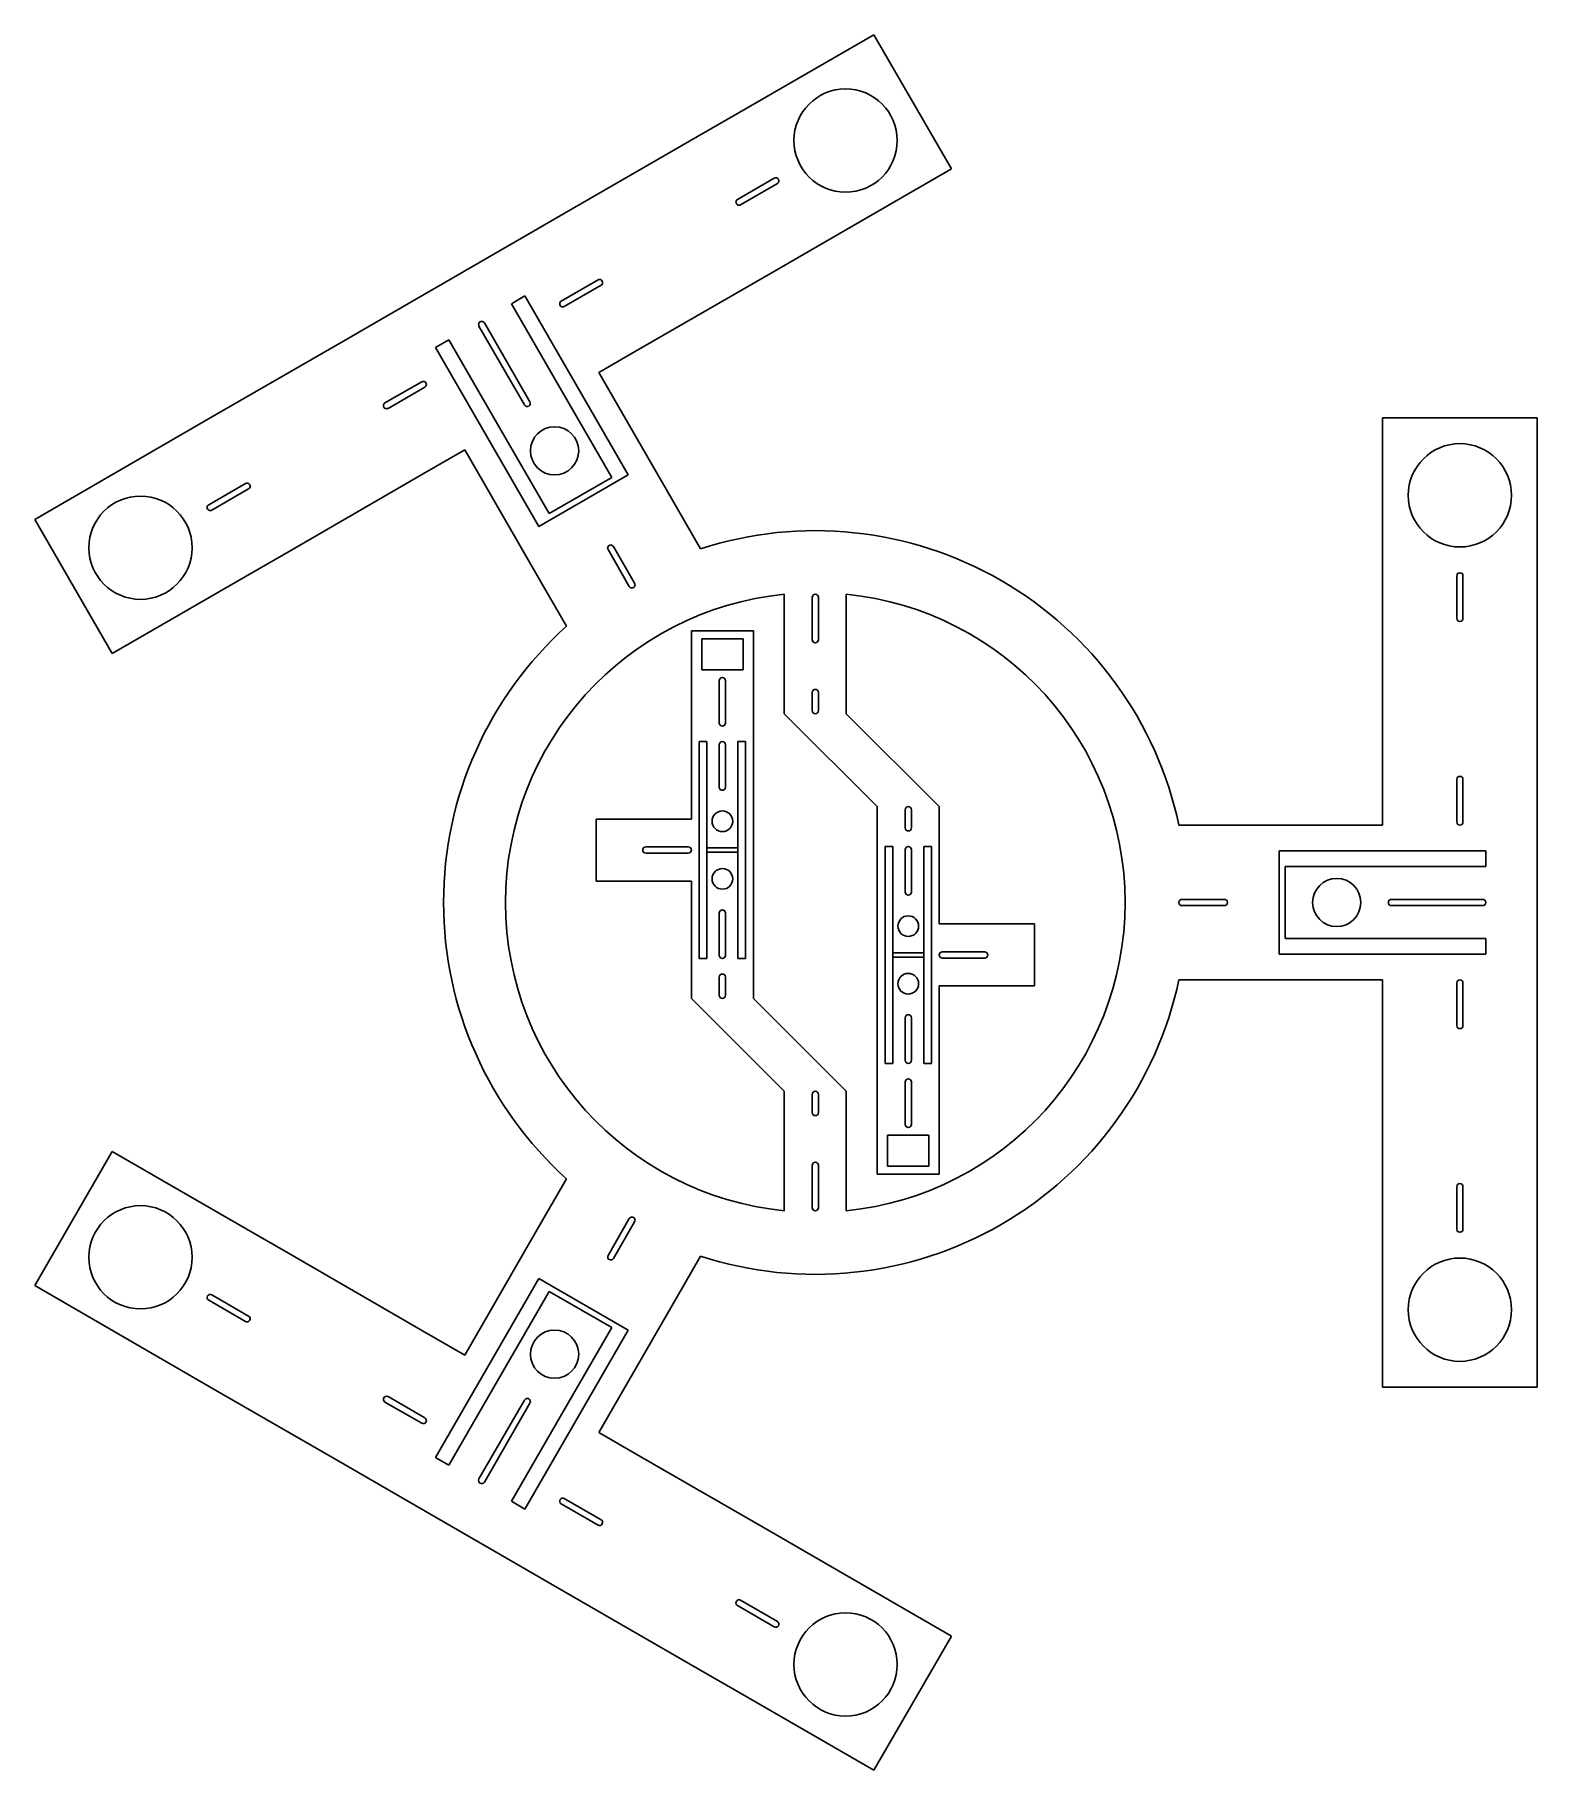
# Model space of a CAD drawing. Header units: metres. Extents: x -252 to 233, y -280 to 280.
import ezdxf

# ---------------------------------------------------------------- set-up
doc = ezdxf.new("R2010")
doc.units = ezdxf.units.M

msp = doc.modelspace()

# ---------------------------------------------------------------- linework, layer by layer
at = {"layer": 'PARAMETRIX'}
for p, q in [((18.9227, 280.0568), (-24.3786, 255.0568)), ((18.9227, 280.0568), (-24.3786, 255.0568)), ((43.9227, 236.7555), (18.9227, 280.0568)), ((43.9227, 236.7555), (18.9227, 280.0568)), ((-24.3786, 255.0568), (-37.9821, 247.2028)), ((-24.3786, 255.0568), (-37.9821, 247.2028)), ((-37.9821, 247.2028), (-81.2833, 222.2028)), ((-37.9821, 247.2028), (-81.2833, 222.2028)), ((0.6214, 211.7555), (43.9227, 236.7555)), ((0.6214, 211.7555), (43.9227, 236.7555)), ((-13.2446, 233.7721), (-25.116, 226.9182)), ((-24.116, 225.1861), (-12.2446, 232.0401)), ((-81.2833, 222.2028), (-94.8868, 214.3488)), ((-81.2833, 222.2028), (-94.8868, 214.3488)), ((-94.8868, 214.3488), (-138.1881, 189.3488)), ((-94.8868, 214.3488), (-138.1881, 189.3488)), ((-12.9821, 203.9015), (0.6214, 211.7555)), ((-12.9821, 203.9015), (0.6214, 211.7555)), ((-56.2833, 178.9015), (-12.9821, 203.9015)), ((-56.2833, 178.9015), (-12.9821, 203.9015)), ((-70.1493, 200.9182), (-82.0208, 194.0642)), ((-81.0208, 192.3321), (-69.1493, 199.1861)), ((-98.1005, 193.2484), (-93.7704, 195.7484)), ((-82.3925, 166.0414), (-98.1005, 193.2484)), ((-93.7704, 195.7484), (-60.437, 138.0133)), ((-138.1881, 189.3488), (-151.7916, 181.4948)), ((-138.1881, 189.3488), (-151.7916, 181.4948)), ((-108.5701, 186.049), (-93.8622, 160.5741)), ((-92.1301, 161.5741), (-106.8381, 187.049)), ((-151.7916, 181.4948), (-195.0929, 156.4948)), ((-151.7916, 181.4948), (-195.0929, 156.4948)), ((-122.6379, 179.0817), (-118.3078, 181.5817)), ((-118.3078, 181.5817), (-102.5998, 154.3747)), ((-89.3045, 121.3467), (-122.6379, 179.0817)), ((-69.8868, 171.0475), (-56.2833, 178.9015)), ((-69.8868, 171.0475), (-56.2833, 178.9015)), ((-127.0541, 168.0642), (-138.9256, 161.2102)), ((-44.8868, 127.7463), (-69.8868, 171.0475)), ((-44.8868, 127.7463), (-69.8868, 171.0475)), ((-137.9256, 159.4782), (-126.0541, 166.3321)), ((-65.7259, 137.1739), (-82.3925, 166.0414)), ((-195.0929, 156.4948), (-208.6964, 148.6408)), ((-195.0929, 156.4948), (-208.6964, 148.6408)), ((-102.5998, 154.3747), (-85.9331, 125.5072)), ((233.0749, 156.4159), (183.0749, 156.4159)), ((183.0749, 156.4159), (183.0749, 106.4159)), ((233.0749, 156.4159), (183.0749, 156.4159)), ((183.0749, 156.4159), (183.0749, 106.4159)), ((233.0749, 106.4159), (233.0749, 156.4159)), ((233.0749, 106.4159), (233.0749, 156.4159)), ((-208.6964, 148.6408), (-251.9976, 123.6408)), ((-208.6964, 148.6408), (-251.9976, 123.6408)), ((-126.7916, 138.1935), (-113.1881, 146.0475)), ((-126.7916, 138.1935), (-113.1881, 146.0475)), ((-113.1881, 146.0475), (-88.1881, 102.7463)), ((-113.1881, 146.0475), (-88.1881, 102.7463)), ((-183.9589, 135.2102), (-195.8303, 128.3562)), ((-170.0929, 113.1935), (-126.7916, 138.1935)), ((-170.0929, 113.1935), (-126.7916, 138.1935)), ((-60.437, 138.0133), (-89.3045, 121.3467)), ((-85.9331, 125.5072), (-65.7259, 137.1739)), ((-194.8303, 126.6242), (-182.9589, 133.4782)), ((-251.9976, 123.6408), (-226.9976, 80.3396)), ((-251.9976, 123.6408), (-226.9976, 80.3396)), ((-37.0328, 114.1428), (-44.8868, 127.7463)), ((-37.0328, 114.1428), (-44.8868, 127.7463)), ((-183.6964, 105.3396), (-170.0929, 113.1935)), ((-183.6964, 105.3396), (-170.0929, 113.1935)), ((-66.9035, 113.8802), (-60.0495, 102.0088)), ((-58.3174, 103.0088), (-65.1714, 114.8802)), ((-226.9976, 80.3396), (-183.6964, 105.3396)), ((-226.9976, 80.3396), (-183.6964, 105.3396)), ((-88.1881, 102.7463), (-80.3341, 89.1428)), ((-88.1881, 102.7463), (-80.3341, 89.1428)), ((183.0749, 106.4159), (183.0749, 90.708)), ((183.0749, 106.4159), (183.0749, 90.708)), ((207.0749, 105.4159), (207.0749, 91.708)), ((209.0749, 91.708), (209.0749, 105.4159)), ((233.0749, 90.708), (233.0749, 106.4159)), ((233.0749, 90.708), (233.0749, 106.4159)), ((-10, 99.4987), (-10, 83.7908)), ((-1, 98.4987), (-1, 84.7908)), ((1, 84.7908), (1, 98.4987)), ((10, 83.7908), (10, 99.4987)), ((183.0749, 90.708), (183.0749, 40.708)), ((183.0749, 90.708), (183.0749, 40.708)), ((233.0749, 40.708), (233.0749, 90.708)), ((233.0749, 40.708), (233.0749, 90.708)), ((-20, 87.6251), (-40, 87.6251)), ((-40, 87.6251), (-40, 72.6251)), ((-23.3333, 85.1251), (-36.6667, 85.1251)), ((-36.6667, 85.1251), (-36.6667, 75.1251)), ((-23.3333, 75.1251), (-23.3333, 85.1251)), ((-20, 72.6251), (-20, 87.6251)), ((-10, 83.7908), (-10, 68.7908)), ((10, 68.7908), (10, 83.7908)), ((-36.6667, 75.1251), (-23.3333, 75.1251)), ((-40, 72.6251), (-40, 56.9172)), ((-31, 71.6251), (-31, 57.9172)), ((-29, 57.9172), (-29, 71.6251)), ((-20, 56.9172), (-20, 72.6251)), ((-10, 68.7908), (-10, 60.9368)), ((-1, 67.7908), (-1, 61.9368)), ((1, 61.9368), (1, 67.7908)), ((10, 60.9368), (10, 68.7908)), ((-40, 56.9172), (-40, 26.9172)), ((-20, -23.0828), (-20, 56.9172)), ((-10, 60.9368), (20, 30.9368)), ((40, 30.9368), (10, 60.9368)), ((-37.5, -18.0828), (-37.5, 51.9172)), ((-37.5, 51.9172), (-35, 51.9172)), ((-35, 51.9172), (-35, 36.2092)), ((-31, 50.9172), (-31, 37.2092)), ((-29, 37.2092), (-29, 50.9172)), ((-25, 36.2092), (-25, 51.9172)), ((-25, 51.9172), (-22.5, 51.9172)), ((-22.5, 51.9172), (-22.5, -18.0828)), ((183.0749, 40.708), (183.0749, 25)), ((183.0749, 40.708), (183.0749, 25)), ((207.0749, 39.708), (207.0749, 26)), ((209.0749, 26), (209.0749, 39.708)), ((233.0749, 25), (233.0749, 40.708)), ((233.0749, 25), (233.0749, 40.708)), ((-35, 36.2092), (-35, 16.2092)), ((-25, 16.2092), (-25, 36.2092)), ((20, 30.9368), (20, 23.0828)), ((29, 29.9368), (29, 24.0828)), ((31, 24.0828), (31, 29.9368)), ((40, 23.0828), (40, 30.9368)), ((-55.708, 26.9172), (-70.708, 26.9172)), ((-70.708, 26.9172), (-70.708, 6.9172)), ((-40, 26.9172), (-55.708, 26.9172)), ((20, 23.0828), (20, -56.9172)), ((40, -6.9172), (40, 23.0828)), ((133.0749, 25), (117.3669, 25)), ((133.0749, 25), (117.3669, 25)), ((183.0749, 25), (133.0749, 25)), ((183.0749, 25), (133.0749, 25)), ((233.0749, -25), (233.0749, 25)), ((233.0749, -25), (233.0749, 25)), ((-41, 17.9172), (-54.708, 17.9172)), ((-25, 17.6251), (-35, 17.6251)), ((-35, 17.6251), (-35, -2.3749)), ((-25, -2.3749), (-25, 17.6251)), ((22.5, -51.9172), (22.5, 18.0828)), ((22.5, 18.0828), (25, 18.0828)), ((25, 18.0828), (25, 2.3749)), ((29, 17.0828), (29, 3.3749)), ((31, 3.3749), (31, 17.0828)), ((35, 2.3749), (35, 18.0828)), ((35, 18.0828), (37.5, 18.0828)), ((37.5, 18.0828), (37.5, -51.9172)), ((-54.708, 15.9172), (-41, 15.9172)), ((-35, 16.2092), (-25, 16.2092)), ((149.7416, 16.6667), (216.4082, 16.6667)), ((149.7416, -16.6667), (149.7416, 16.6667)), ((184.9923, 11.6667), (151.659, 11.6667)), ((151.659, 11.6667), (151.659, -11.6667)), ((216.4082, 11.6667), (184.9923, 11.6667)), ((216.4082, 16.6667), (216.4082, 11.6667)), ((-70.708, 6.9172), (-55.708, 6.9172)), ((-55.708, 6.9172), (-40, 6.9172)), ((-40, 6.9172), (-40, -23.0828)), ((25, 2.3749), (25, -17.6251)), ((35, -17.6251), (35, 2.3749)), ((132.0749, 1), (118.3669, 1)), ((215.4082, 1), (185.9923, 1)), ((-35, -2.3749), (-35, -18.0828)), ((-31, -3.3749), (-31, -17.0828)), ((-29, -17.0828), (-29, -3.3749)), ((-25, -18.0828), (-25, -2.3749)), ((118.3669, -1), (132.0749, -1)), ((185.9923, -1), (215.4082, -1)), ((55.708, -6.9172), (40, -6.9172)), ((70.708, -6.9172), (55.708, -6.9172)), ((70.708, -26.9172), (70.708, -6.9172)), ((35, -16.2092), (25, -16.2092)), ((25, -16.2092), (25, -36.2092)), ((35, -36.2092), (35, -16.2092)), ((54.708, -15.9172), (41, -15.9172)), ((216.4082, -16.6667), (149.7416, -16.6667)), ((151.659, -11.6667), (184.9923, -11.6667)), ((184.9923, -11.6667), (216.4082, -11.6667)), ((216.4082, -11.6667), (216.4082, -16.6667)), ((-35, -18.0828), (-37.5, -18.0828)), ((-22.5, -18.0828), (-25, -18.0828)), ((25, -17.6251), (35, -17.6251)), ((41, -17.9172), (54.708, -17.9172)), ((-40, -23.0828), (-40, -30.9368)), ((-31, -24.0828), (-31, -29.9368)), ((-29, -29.9368), (-29, -24.0828)), ((-20, -30.9368), (-20, -23.0828)), ((40, -56.9172), (40, -26.9172)), ((40, -26.9172), (55.708, -26.9172)), ((55.708, -26.9172), (70.708, -26.9172)), ((117.3669, -25), (133.0749, -25)), ((117.3669, -25), (133.0749, -25)), ((133.0749, -25), (183.0749, -25)), ((133.0749, -25), (183.0749, -25)), ((183.0749, -25), (183.0749, -40.708)), ((183.0749, -25), (183.0749, -40.708)), ((207.0749, -26), (207.0749, -39.708)), ((209.0749, -39.708), (209.0749, -26)), ((233.0749, -40.708), (233.0749, -25)), ((233.0749, -40.708), (233.0749, -25)), ((-40, -30.9368), (-10, -60.9368)), ((10, -60.9368), (-20, -30.9368)), ((25, -36.2092), (25, -51.9172)), ((29, -37.2092), (29, -50.9172)), ((31, -50.9172), (31, -37.2092)), ((35, -51.9172), (35, -36.2092)), ((183.0749, -40.708), (183.0749, -90.708)), ((183.0749, -40.708), (183.0749, -90.708)), ((233.0749, -90.708), (233.0749, -40.708)), ((233.0749, -90.708), (233.0749, -40.708)), ((25, -51.9172), (22.5, -51.9172)), ((37.5, -51.9172), (35, -51.9172)), ((-10, -60.9368), (-10, -68.7908)), ((10, -68.7908), (10, -60.9368)), ((20, -56.9172), (20, -72.6251)), ((29, -57.9172), (29, -71.6251)), ((31, -71.6251), (31, -57.9172)), ((40, -72.6251), (40, -56.9172)), ((-1, -61.9368), (-1, -67.7908)), ((1, -67.7908), (1, -61.9368)), ((-10, -68.7908), (-10, -83.7908)), ((10, -83.7908), (10, -68.7908)), ((20, -72.6251), (20, -87.6251)), ((40, -87.6251), (40, -72.6251)), ((36.6667, -75.1251), (23.3333, -75.1251)), ((23.3333, -75.1251), (23.3333, -85.1251)), ((36.6667, -85.1251), (36.6667, -75.1251)), ((-226.9976, -80.3396), (-251.9976, -123.6408)), ((-226.9976, -80.3396), (-251.9976, -123.6408)), ((-183.6964, -105.3396), (-226.9976, -80.3396)), ((-183.6964, -105.3396), (-226.9976, -80.3396)), ((-10, -83.7908), (-10, -99.4987)), ((10, -99.4987), (10, -83.7908)), ((-80.3341, -89.1428), (-88.1881, -102.7463)), ((-80.3341, -89.1428), (-88.1881, -102.7463)), ((-1, -84.7908), (-1, -98.4987)), ((1, -98.4987), (1, -84.7908)), ((20, -87.6251), (40, -87.6251)), ((23.3333, -85.1251), (36.6667, -85.1251)), ((183.0749, -90.708), (183.0749, -106.4159)), ((183.0749, -90.708), (183.0749, -106.4159)), ((207.0749, -91.708), (207.0749, -105.4159)), ((209.0749, -105.4159), (209.0749, -91.708)), ((233.0749, -106.4159), (233.0749, -90.708)), ((233.0749, -106.4159), (233.0749, -90.708)), ((-170.0929, -113.1935), (-183.6964, -105.3396)), ((-170.0929, -113.1935), (-183.6964, -105.3396)), ((-88.1881, -102.7463), (-113.1881, -146.0475)), ((-88.1881, -102.7463), (-113.1881, -146.0475)), ((-60.0495, -102.0088), (-66.9035, -113.8802)), ((-65.1714, -114.8802), (-58.3174, -103.0088)), ((183.0749, -106.4159), (183.0749, -156.4159)), ((183.0749, -106.4159), (183.0749, -156.4159)), ((233.0749, -156.4159), (233.0749, -106.4159)), ((233.0749, -156.4159), (233.0749, -106.4159)), ((-126.7916, -138.1935), (-170.0929, -113.1935)), ((-126.7916, -138.1935), (-170.0929, -113.1935)), ((-44.8868, -127.7463), (-37.0328, -114.1428)), ((-44.8868, -127.7463), (-37.0328, -114.1428)), ((-122.6379, -179.0817), (-89.3045, -121.3467)), ((-89.3045, -121.3467), (-60.437, -138.0133)), ((-251.9976, -123.6408), (-208.6964, -148.6408)), ((-251.9976, -123.6408), (-208.6964, -148.6408)), ((-195.8303, -128.3562), (-183.9589, -135.2102)), ((-182.9589, -133.4782), (-194.8303, -126.6242)), ((-85.9331, -125.5072), (-102.5998, -154.3747)), ((-65.7259, -137.1739), (-85.9331, -125.5072)), ((-69.8868, -171.0475), (-44.8868, -127.7463)), ((-69.8868, -171.0475), (-44.8868, -127.7463)), ((-113.1881, -146.0475), (-126.7916, -138.1935)), ((-113.1881, -146.0475), (-126.7916, -138.1935)), ((-60.437, -138.0133), (-93.7704, -195.7484)), ((-82.3925, -166.0414), (-65.7259, -137.1739)), ((-208.6964, -148.6408), (-195.0929, -156.4948)), ((-208.6964, -148.6408), (-195.0929, -156.4948)), ((-195.0929, -156.4948), (-151.7916, -181.4948)), ((-195.0929, -156.4948), (-151.7916, -181.4948)), ((-102.5998, -154.3747), (-118.3078, -181.5817)), ((183.0749, -156.4159), (233.0749, -156.4159)), ((183.0749, -156.4159), (233.0749, -156.4159)), ((-138.9256, -161.2102), (-127.0541, -168.0642)), ((-126.0541, -166.3321), (-137.9256, -159.4782)), ((-93.8622, -160.5741), (-108.5701, -186.049)), ((-106.8381, -187.049), (-92.1301, -161.5741)), ((-98.1005, -193.2484), (-82.3925, -166.0414)), ((-56.2833, -178.9015), (-69.8868, -171.0475)), ((-56.2833, -178.9015), (-69.8868, -171.0475)), ((-118.3078, -181.5817), (-122.6379, -179.0817)), ((-12.9821, -203.9015), (-56.2833, -178.9015)), ((-12.9821, -203.9015), (-56.2833, -178.9015)), ((-151.7916, -181.4948), (-138.1881, -189.3488)), ((-151.7916, -181.4948), (-138.1881, -189.3488)), ((-138.1881, -189.3488), (-94.8868, -214.3488)), ((-138.1881, -189.3488), (-94.8868, -214.3488)), ((-93.7704, -195.7484), (-98.1005, -193.2484)), ((-82.0208, -194.0642), (-70.1493, -200.9182)), ((-69.1493, -199.1861), (-81.0208, -192.3321)), ((0.6214, -211.7555), (-12.9821, -203.9015)), ((0.6214, -211.7555), (-12.9821, -203.9015)), ((43.9227, -236.7555), (0.6214, -211.7555)), ((43.9227, -236.7555), (0.6214, -211.7555)), ((-94.8868, -214.3488), (-81.2833, -222.2028)), ((-94.8868, -214.3488), (-81.2833, -222.2028)), ((-81.2833, -222.2028), (-37.9821, -247.2028)), ((-81.2833, -222.2028), (-37.9821, -247.2028)), ((-25.116, -226.9182), (-13.2446, -233.7721)), ((-12.2446, -232.0401), (-24.116, -225.1861)), ((18.9227, -280.0568), (43.9227, -236.7555)), ((18.9227, -280.0568), (43.9227, -236.7555)), ((-37.9821, -247.2028), (-24.3786, -255.0568)), ((-37.9821, -247.2028), (-24.3786, -255.0568)), ((-24.3786, -255.0568), (18.9227, -280.0568)), ((-24.3786, -255.0568), (18.9227, -280.0568))]:
    msp.add_line(p, q, dxfattribs=at)
for centre, radius in [((9.7721, 245.9061), 16.6667), ((-84.1628, 145.7743), 7.7778), ((208.0749, 131.4159), 16.6667), ((-217.847, 114.4902), 16.6667), ((-30, 26.2092), 3.3333), ((-30, 7.6251), 3.3333), ((168.3256, 0), 7.7778), ((30, -7.6251), 3.3333), ((30, -26.2092), 3.3333), ((-217.847, -114.4902), 16.6667), ((208.0749, -131.4159), 16.6667), ((-84.1628, -145.7743), 7.7778), ((9.7721, -245.9061), 16.6667)]:
    msp.add_circle(centre, radius, dxfattribs=at)
for centre, radius, start, end in [((-12.7446, 232.9061), 1, 300, 120), ((-24.616, 226.0521), 1, 120, 300), ((-69.6493, 200.0521), 1, 300, 120), ((-81.5208, 193.1982), 1, 120, 300), ((-107.7041, 186.549), 1, 30, 210), ((-126.5541, 167.1982), 1, 300, 120), ((-138.4256, 160.3442), 1, 120, 300), ((-92.9962, 161.0741), 1, 210, 30), ((-183.4589, 134.3442), 1, 300, 120), ((-195.3303, 127.4902), 1, 120, 300), ((0, 0), 120, 12.0247, 107.9753), ((0, 0), 120, 12.0247, 107.9753), ((-66.0375, 114.3802), 1, 30, 210), ((-59.1835, 102.5088), 1, 210, 30), ((208.0749, 105.4159), 1, 0, 180), ((0, 0), 100, 95.7392, 264.2608), ((0, 98.4987), 1, 0, 180), ((0, 0), 100, 275.7392, 84.2608), ((208.0749, 91.708), 1, 180, 0), ((0, 0), 120, 132.0247, 227.9753), ((0, 0), 120, 132.0247, 227.9753), ((0, 84.7908), 1, 180, 0), ((-30, 71.6251), 1, 0, 180), ((0, 67.7908), 1, 0, 180), ((0, 61.9368), 1, 180, 0), ((-30, 57.9172), 1, 180, 0), ((-30, 50.9172), 1, 0, 180), ((208.0749, 39.708), 1, 0, 180), ((-30, 37.2092), 1, 180, 0), ((30, 29.9368), 1, 360, 180), ((30, 24.0828), 1, 180, 0), ((208.0749, 26), 1, 180, 0), ((-54.708, 16.9172), 1, 90, 270), ((-41, 16.9172), 1, 270, 90), ((30, 17.0828), 1, 0, 180), ((30, 3.3749), 1, 180, 0), ((118.3669, 0), 1, 90, 270), ((132.0749, 0), 1, 270, 90), ((185.9923, 0), 1, 90, 270), ((215.4082, 0), 1, 270, 90), ((-30, -3.3749), 1, 0, 180), ((41, -16.9172), 1, 90, 270), ((54.708, -16.9172), 1, 270, 90), ((-30, -17.0828), 1, 180, 0), ((0, 0), 120, 252.0247, 347.9753), ((0, 0), 120, 252.0247, 347.9753), ((-30, -24.0828), 1, 0, 180), ((208.0749, -26), 1, 360, 180), ((-30, -29.9368), 1, 180, 0), ((30, -37.2092), 1, 0, 180), ((208.0749, -39.708), 1, 180, 0), ((30, -50.9172), 1, 180, 0), ((0, -61.9368), 1, 0, 180), ((30, -57.9172), 1, 0, 180), ((0, -67.7908), 1, 180, 0), ((30, -71.6251), 1, 180, 0), ((0, -84.7908), 1, 0, 180), ((208.0749, -91.708), 1, 0, 180), ((0, -98.4987), 1, 180, 0), ((-59.1835, -102.5088), 1, 330, 150), ((208.0749, -105.4159), 1, 180, 0), ((-66.0375, -114.3802), 1, 150, 330), ((-195.3303, -127.4902), 1, 60, 240), ((-183.4589, -134.3442), 1, 240, 60), ((-138.4256, -160.3442), 1, 60, 240), ((-92.9962, -161.0741), 1, 330, 150), ((-126.5541, -167.1982), 1, 240, 60), ((-107.7041, -186.549), 1, 150, 330), ((-81.5208, -193.1982), 1, 60, 240), ((-69.6493, -200.0521), 1, 240, 60), ((-24.616, -226.0521), 1, 60, 240), ((-12.7446, -232.9061), 1, 240, 60)]:
    msp.add_arc(centre, radius, start, end, dxfattribs=at)

doc.saveas('drawing.dxf')
